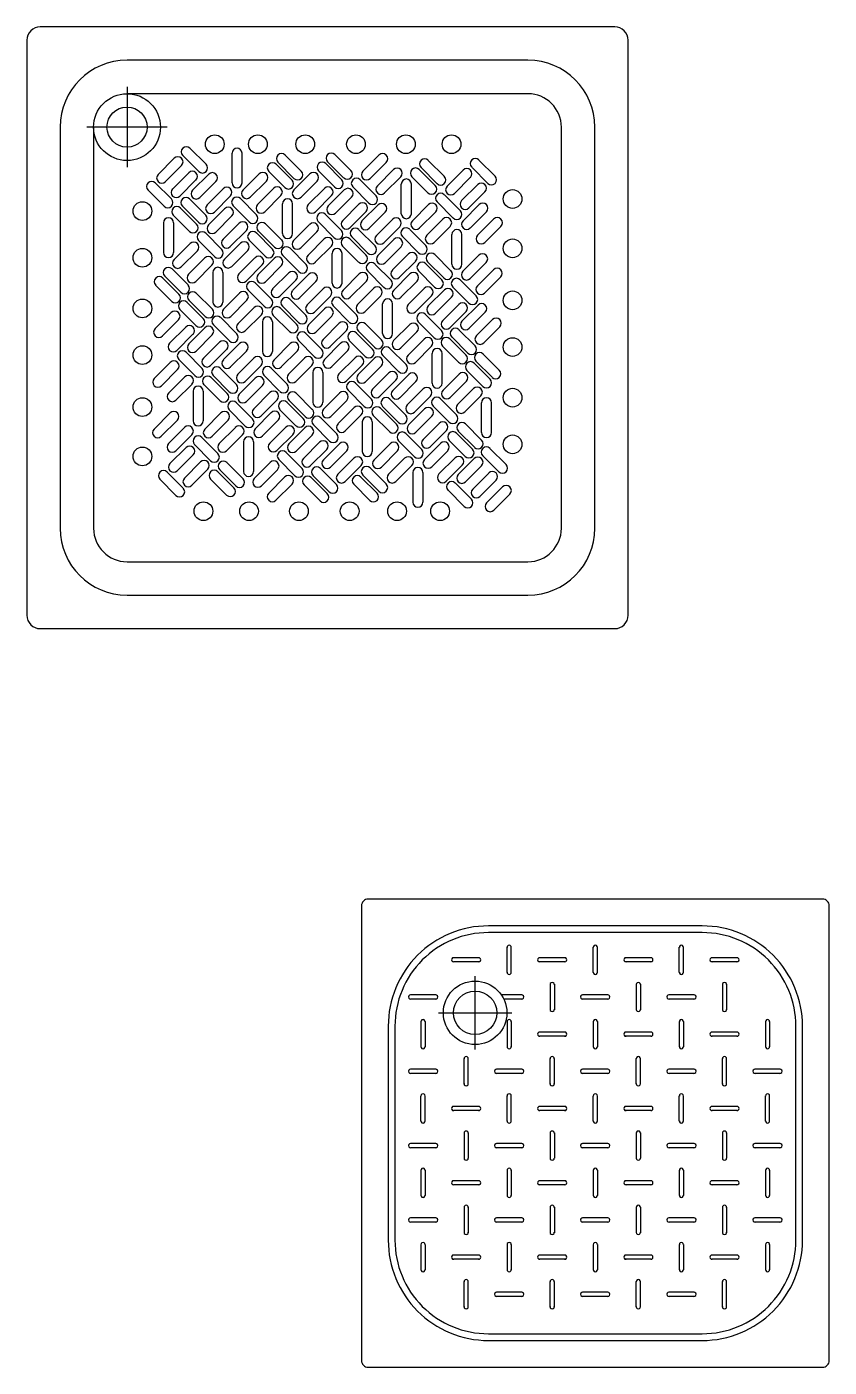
# Model space of a CAD drawing. Header units: millimetres. Extents: x 4.57 to 13.56, y 2.92 to 9.59.
# Drawn here: x 10.432 to 11.633, y 2.923 to 4.928 of the extents above; entities that cross this region are included whole.
import ezdxf

# ---------------------------------------------------------------- set-up
doc = ezdxf.new("R2010")
doc.units = ezdxf.units.MM
doc.linetypes.add('DASHDOT', pattern=[25.4, 12.7, -6.35, 0, -6.35])

msp = doc.modelspace()

# ---------------------------------------------------------------- linework, layer by layer
at = {"color": 18, "true_color": 0x000000}
for p, q in [((11.1819, 4.8777), (10.5819, 4.8777)), ((10.5819, 4.8377), (10.5819, 4.7177)), ((11.1819, 4.8277), (10.5819, 4.8277)), ((10.4819, 4.7777), (10.4819, 4.1777)), ((10.6419, 4.7777), (10.5219, 4.7777)), ((10.5319, 4.7777), (10.5319, 4.1777)), ((11.2319, 4.1777), (11.2319, 4.7777)), ((11.2819, 4.1777), (11.2819, 4.7777)), ((10.6525, 4.7311), (10.6285, 4.707)), ((10.6653, 4.7353), (10.6893, 4.7113)), ((10.7001, 4.7221), (10.6761, 4.7462)), ((10.739, 4.6942), (10.739, 4.7386)), ((10.754, 4.6942), (10.754, 4.7386)), ((10.8186, 4.7359), (10.8426, 4.7119)), ((10.8929, 4.7367), (10.917, 4.7127)), ((10.9349, 4.7117), (10.9589, 4.7358)), ((10.6634, 4.7202), (10.6393, 4.6962)), ((10.8181, 4.6873), (10.794, 4.7114)), ((10.8049, 4.7222), (10.8289, 4.6982)), ((10.8317, 4.701), (10.8077, 4.7251)), ((10.8925, 4.6882), (10.8684, 4.7122)), ((10.9033, 4.699), (10.8793, 4.7231)), ((10.8793, 4.7231), (10.9033, 4.699)), ((10.9061, 4.7019), (10.8821, 4.7259)), ((10.9457, 4.7009), (10.9698, 4.7249)), ((10.9566, 4.6901), (10.9806, 4.7141)), ((11.0431, 4.6903), (11.019, 4.7143)), ((11.0219, 4.7172), (11.0459, 4.6931)), ((11.0568, 4.704), (11.0327, 4.728)), ((11.061, 4.6894), (11.085, 4.7134)), ((11.1218, 4.6936), (11.0983, 4.7172)), ((11.1086, 4.7285), (11.1327, 4.7044)), ((10.6242, 4.6943), (10.6483, 4.6703)), ((10.6742, 4.7094), (10.6502, 4.6854)), ((10.6851, 4.6986), (10.661, 4.6745)), ((10.7042, 4.7073), (10.6801, 4.6832)), ((10.715, 4.6964), (10.691, 4.6724)), ((10.7555, 4.6837), (10.7796, 4.7078)), ((10.7664, 4.6729), (10.7904, 4.6969)), ((10.8314, 4.6837), (10.8555, 4.7077)), ((10.8423, 4.6729), (10.8663, 4.6969)), ((10.9307, 4.699), (10.9547, 4.675)), ((10.9674, 4.6792), (10.9915, 4.7033)), ((10.9924, 4.6482), (10.9924, 4.6926)), ((11.0074, 4.6482), (11.0074, 4.6926)), ((11.0082, 4.7035), (11.0322, 4.6795)), ((11.0718, 4.6785), (11.0959, 4.7026)), ((11.0827, 4.6677), (11.1067, 4.6917)), ((10.6374, 4.6594), (10.6134, 4.6835)), ((10.7258, 4.6856), (10.7018, 4.6615)), ((10.7367, 4.6747), (10.7126, 4.6507)), ((10.7756, 4.6467), (10.7515, 4.6707)), ((10.7772, 4.662), (10.8012, 4.6861)), ((10.7881, 4.6512), (10.8121, 4.6752)), ((10.8531, 4.662), (10.8772, 4.6861)), ((10.864, 4.6512), (10.888, 4.6752)), ((10.883, 4.6599), (10.9071, 4.6839)), ((10.8939, 4.6491), (10.9179, 4.6731)), ((10.9439, 4.6641), (10.9198, 4.6882)), ((11.0808, 4.6526), (11.0568, 4.6766)), ((11.0935, 4.6568), (11.1176, 4.6809)), ((10.662, 4.6566), (10.686, 4.6326)), ((10.6648, 4.6594), (10.6888, 4.6354)), ((10.6888, 4.6354), (10.6648, 4.6594)), ((10.6756, 4.6703), (10.6997, 4.6462)), ((10.728, 4.6557), (10.7039, 4.6316)), ((10.7407, 4.6599), (10.7647, 4.6359)), ((10.7407, 4.6599), (10.7642, 4.6363)), ((10.8147, 4.6185), (10.8147, 4.6629)), ((10.8297, 4.6185), (10.8297, 4.6629)), ((10.9047, 4.6382), (10.9288, 4.6623)), ((10.9156, 4.6274), (10.9396, 4.6514)), ((10.9575, 4.6613), (10.9335, 4.6373)), ((11.0089, 4.6377), (11.0329, 4.6618)), ((11.0197, 4.6269), (11.0438, 4.6509)), ((11.0459, 4.6658), (11.07, 4.6417)), ((11.0848, 4.6377), (11.1089, 4.6618)), ((11.0957, 4.6269), (11.1197, 4.6509)), ((10.6364, 4.6345), (10.6364, 4.5901)), ((10.6752, 4.6217), (10.6511, 4.6458)), ((10.6514, 4.6345), (10.6514, 4.5901)), ((10.7388, 4.6448), (10.7148, 4.6208)), ((10.7496, 4.634), (10.7256, 4.6099)), ((10.8133, 4.609), (10.7892, 4.633)), ((10.8312, 4.608), (10.8552, 4.6321)), ((10.868, 4.6363), (10.892, 4.6123)), ((10.9028, 4.6231), (10.8788, 4.6472)), ((10.9684, 4.6505), (10.9443, 4.6264)), ((10.9792, 4.6396), (10.9552, 4.6156)), ((11.0306, 4.6161), (11.0546, 4.6401)), ((11.1065, 4.6161), (11.1305, 4.6401)), ((10.6997, 4.6189), (10.7232, 4.5953)), ((10.6997, 4.6189), (10.7237, 4.5948)), ((10.7605, 4.6231), (10.7364, 4.5991)), ((10.7996, 4.5953), (10.7756, 4.6194)), ((10.7784, 4.6222), (10.8024, 4.5981)), ((10.842, 4.5972), (10.8661, 4.6212)), ((10.9394, 4.5866), (10.9153, 4.6106)), ((10.9182, 4.6135), (10.9422, 4.5894)), ((10.9531, 4.6003), (10.929, 4.6243)), ((10.9901, 4.6288), (10.966, 4.6047)), ((11.0181, 4.5899), (10.9941, 4.6139)), ((11.0049, 4.6248), (11.0289, 4.6007)), ((11.0414, 4.6052), (11.0655, 4.6293)), ((11.0681, 4.5726), (11.0681, 4.617)), ((11.0831, 4.5726), (11.0831, 4.617)), ((11.1173, 4.6052), (11.1414, 4.6293)), ((10.6763, 4.6036), (10.6523, 4.5795)), ((10.6872, 4.5927), (10.6631, 4.5687)), ((10.7129, 4.584), (10.6888, 4.608)), ((10.7277, 4.58), (10.7518, 4.604)), ((10.7386, 4.5692), (10.7626, 4.5932)), ((10.7647, 4.6085), (10.7888, 4.5845)), ((10.8498, 4.5724), (10.8258, 4.5965)), ((10.8529, 4.5864), (10.8769, 4.6104)), ((10.8637, 4.5755), (10.8878, 4.5996)), ((10.9045, 4.5998), (10.9285, 4.5757)), ((10.9573, 4.5856), (10.9813, 4.6097)), ((10.9681, 4.5748), (10.9922, 4.5988)), ((10.698, 4.5819), (10.674, 4.5578)), ((10.7089, 4.571), (10.6848, 4.547)), ((10.7494, 4.5583), (10.7734, 4.5823)), ((10.7602, 4.5475), (10.7843, 4.5715)), ((10.8022, 4.5814), (10.7782, 4.5574)), ((10.813, 4.5706), (10.789, 4.5465)), ((10.8149, 4.5856), (10.839, 4.5616)), ((10.8887, 4.5445), (10.8887, 4.5889)), ((10.9037, 4.5445), (10.9037, 4.5889)), ((10.9771, 4.5489), (10.9535, 4.5724)), ((10.979, 4.564), (11.003, 4.588)), ((10.9898, 4.5531), (11.0139, 4.5772)), ((11.0289, 4.5734), (11.053, 4.5494)), ((11.053, 4.5494), (11.0289, 4.5734)), ((11.0558, 4.5522), (11.0318, 4.5762)), ((11.0426, 4.5871), (11.0667, 4.563)), ((11.0846, 4.5621), (11.1086, 4.5861)), ((11.0954, 4.5512), (11.1195, 4.5753)), ((10.6596, 4.5279), (10.6356, 4.5519)), ((10.6384, 4.5548), (10.6624, 4.5307)), ((10.6733, 4.5416), (10.6492, 4.5656)), ((10.7104, 4.5605), (10.7104, 4.5161)), ((10.7254, 4.5605), (10.7254, 4.5161)), ((10.8239, 4.5597), (10.7998, 4.5357)), ((10.8538, 4.5576), (10.8298, 4.5336)), ((10.9052, 4.534), (10.9292, 4.5581)), ((10.9422, 4.5621), (10.9663, 4.538)), ((10.9811, 4.534), (11.0051, 4.5581)), ((11.0421, 4.5385), (11.0181, 4.5626)), ((11.1063, 4.5404), (11.1303, 4.5644)), ((11.1171, 4.5296), (11.1411, 4.5536)), ((10.6247, 4.5411), (10.6488, 4.517)), ((10.7871, 4.5098), (10.7631, 4.5338)), ((10.7739, 4.5446), (10.798, 4.5206)), ((10.8347, 4.5489), (10.8107, 4.5248)), ((10.8647, 4.5468), (10.8406, 4.5227)), ((10.8755, 4.5359), (10.8515, 4.5119)), ((10.916, 4.5232), (10.9401, 4.5472)), ((10.9269, 4.5124), (10.9509, 4.5364)), ((10.9919, 4.5232), (11.016, 4.5472)), ((11.0028, 4.5123), (11.0268, 4.5364)), ((11.0327, 4.5102), (11.0568, 4.5343)), ((11.0935, 4.5145), (11.0695, 4.5385)), ((11.0803, 4.5494), (11.1044, 4.5253)), ((10.6959, 4.4916), (10.6719, 4.5156)), ((10.6747, 4.5185), (10.6987, 4.4944)), ((10.7096, 4.5053), (10.6855, 4.5293)), ((10.7503, 4.5296), (10.7263, 4.5055)), ((10.7612, 4.5187), (10.7371, 4.4947)), ((10.8253, 4.5206), (10.8493, 4.4966)), ((10.8863, 4.5251), (10.8623, 4.501)), ((10.9252, 4.497), (10.9012, 4.5211)), ((10.9377, 4.5015), (10.9618, 4.5256)), ((10.9644, 4.4689), (10.9644, 4.5133)), ((10.9794, 4.4689), (10.9794, 4.5133)), ((11.0136, 4.5015), (11.0377, 4.5255)), ((11.0436, 4.4994), (11.0676, 4.5234)), ((11.0544, 4.4885), (11.0784, 4.5126)), ((11.1072, 4.5116), (11.0832, 4.4876)), ((10.624, 4.4763), (10.6481, 4.5003)), ((10.661, 4.5048), (10.6851, 4.4808)), ((10.7461, 4.4687), (10.7221, 4.4928)), ((10.772, 4.5079), (10.748, 4.4838)), ((10.7829, 4.497), (10.7588, 4.473)), ((10.8248, 4.472), (10.8008, 4.4961)), ((10.8116, 4.5069), (10.8357, 4.4829)), ((10.8385, 4.4857), (10.8145, 4.5098)), ((10.8145, 4.5098), (10.8385, 4.4857)), ((10.8776, 4.506), (10.8536, 4.4819)), ((10.8885, 4.4951), (10.8644, 4.4711)), ((10.8904, 4.5102), (10.9139, 4.4867)), ((11.0525, 4.4735), (11.0285, 4.4975)), ((11.0652, 4.4777), (11.0893, 4.5017)), ((11.118, 4.5008), (11.094, 4.4768)), ((10.6349, 4.4654), (10.6589, 4.4895)), ((10.6457, 4.4546), (10.6697, 4.4786)), ((10.6985, 4.4777), (10.6745, 4.4537)), ((10.7112, 4.4819), (10.7353, 4.4579)), ((10.7844, 4.4865), (10.7844, 4.4421)), ((10.7994, 4.4865), (10.7994, 4.4421)), ((10.8993, 4.4843), (10.8753, 4.4603)), ((10.9102, 4.4735), (10.8861, 4.4494)), ((10.9281, 4.4725), (10.9521, 4.4485)), ((10.963, 4.4593), (10.9389, 4.4834)), ((10.9809, 4.4584), (11.0049, 4.4824)), ((10.9917, 4.4475), (11.0157, 4.4716)), ((11.0176, 4.4867), (11.0417, 4.4626)), ((11.1027, 4.4506), (11.0787, 4.4746)), ((11.1289, 4.49), (11.1048, 4.4659)), ((11.1397, 4.4791), (11.1157, 4.4551)), ((10.6565, 4.4438), (10.6806, 4.4678)), ((10.7093, 4.4669), (10.6853, 4.4428)), ((10.7202, 4.456), (10.6961, 4.432)), ((10.7501, 4.4539), (10.7261, 4.4299)), ((10.826, 4.4539), (10.802, 4.4298)), ((10.8625, 4.4343), (10.8385, 4.4584)), ((10.8493, 4.4692), (10.8734, 4.4452)), ((10.8774, 4.4303), (10.9014, 4.4544)), ((10.9144, 4.4588), (10.9384, 4.4348)), ((10.9493, 4.4456), (10.9252, 4.4697)), ((11.0025, 4.4367), (11.0266, 4.4607)), ((11.0891, 4.4369), (11.065, 4.461)), ((11.0678, 4.4638), (11.0919, 4.4397)), ((10.6702, 4.4409), (10.6943, 4.4169)), ((10.731, 4.4452), (10.707, 4.4211)), ((10.761, 4.443), (10.7369, 4.419)), ((10.7718, 4.4322), (10.7478, 4.4082)), ((10.8369, 4.443), (10.8128, 4.419)), ((10.8477, 4.4322), (10.8237, 4.4082)), ((10.8882, 4.4195), (10.9123, 4.4435)), ((10.8991, 4.4086), (10.9231, 4.4327)), ((10.9519, 4.4317), (10.9278, 4.4077)), ((10.9646, 4.436), (10.9886, 4.4119)), ((10.9995, 4.4228), (10.9754, 4.4468)), ((11.0134, 4.4258), (11.0374, 4.4499)), ((11.0384, 4.3949), (11.0384, 4.4393)), ((11.0534, 4.3949), (11.0534, 4.4393)), ((11.0542, 4.4501), (11.0782, 4.4261)), ((11.139, 4.4143), (11.115, 4.4383)), ((10.6466, 4.4258), (10.6226, 4.4018)), ((10.6575, 4.415), (10.6334, 4.391)), ((10.6834, 4.406), (10.6594, 4.4301)), ((10.7216, 4.4169), (10.7456, 4.3928)), ((10.7826, 4.4214), (10.7586, 4.3973)), ((10.8215, 4.3933), (10.7975, 4.4174)), ((10.8585, 4.4214), (10.8345, 4.3973)), ((10.86, 4.4109), (10.86, 4.3665)), ((10.875, 4.4109), (10.875, 4.3665)), ((10.9099, 4.3978), (10.934, 4.4218)), ((10.9627, 4.4209), (10.9387, 4.3969)), ((11.0905, 4.4138), (11.1145, 4.3898)), ((11.1253, 4.4006), (11.1013, 4.4247)), ((11.1041, 4.4275), (11.1282, 4.4035)), ((10.6683, 4.4042), (10.6443, 4.3801)), ((10.6792, 4.3933), (10.6551, 4.3693)), ((10.7211, 4.3683), (10.6971, 4.3924)), ((10.7079, 4.4032), (10.732, 4.3792)), ((10.7348, 4.382), (10.7108, 4.406)), ((10.7108, 4.406), (10.7348, 4.382)), ((10.7739, 4.4023), (10.7499, 4.3782)), ((10.7848, 4.3914), (10.7607, 4.3674)), ((10.7866, 4.4065), (10.8102, 4.383)), ((10.9236, 4.395), (10.9476, 4.3709)), ((10.9736, 4.4101), (10.9495, 4.386)), ((10.9844, 4.3992), (10.9604, 4.3752)), ((11.0035, 4.4079), (10.9795, 4.3839)), ((11.0143, 4.3971), (10.9903, 4.373)), ((11.0549, 4.3844), (11.0789, 4.4084)), ((11.0657, 4.3735), (11.0897, 4.3976)), ((10.6807, 4.3828), (10.6807, 4.3384)), ((10.6957, 4.3828), (10.6957, 4.3384)), ((10.7956, 4.3806), (10.7716, 4.3565)), ((10.8592, 4.3556), (10.8352, 4.3796)), ((10.9, 4.3799), (10.876, 4.3558)), ((10.9368, 4.3601), (10.9127, 4.3841)), ((10.975, 4.3709), (10.999, 4.3469)), ((11.0252, 4.3862), (11.0011, 4.3622)), ((11.036, 4.3754), (11.012, 4.3514)), ((11.0749, 4.3474), (11.0509, 4.3714)), ((11.0765, 4.3627), (11.1006, 4.3867)), ((11.0874, 4.3518), (11.1114, 4.3759)), ((10.6464, 4.3502), (10.6224, 4.3261)), ((10.7223, 4.3502), (10.6983, 4.3261)), ((10.7588, 4.3306), (10.7348, 4.3547)), ((10.7456, 4.3655), (10.7697, 4.3415)), ((10.7737, 4.3266), (10.7977, 4.3507)), ((10.8064, 4.3697), (10.7824, 4.3457)), ((10.8107, 4.3551), (10.8347, 4.3311)), ((10.8456, 4.3419), (10.8215, 4.366)), ((10.8244, 4.3688), (10.8484, 4.3448)), ((10.9109, 4.369), (10.8868, 4.345)), ((10.9217, 4.3582), (10.8977, 4.3342)), ((10.9613, 4.3573), (10.9853, 4.3332)), ((10.9641, 4.3601), (10.9882, 4.336)), ((10.9882, 4.336), (10.9641, 4.3601)), ((11.0273, 4.3563), (11.0033, 4.3323)), ((11.04, 4.3606), (11.0641, 4.3365)), ((11.1124, 4.3209), (11.1124, 4.3653)), ((11.1274, 4.3209), (11.1274, 4.3653)), ((10.6572, 4.3393), (10.6332, 4.3153)), ((10.7332, 4.3393), (10.7091, 4.3153)), ((10.7845, 4.3158), (10.8086, 4.3398)), ((10.8609, 4.3323), (10.8849, 4.3082)), ((10.8958, 4.3191), (10.8717, 4.3431)), ((10.9325, 4.3474), (10.9085, 4.3233)), ((10.934, 4.3369), (10.934, 4.2925)), ((10.949, 4.3369), (10.949, 4.2925)), ((10.9745, 4.3224), (10.9505, 4.3464)), ((11.0381, 4.3455), (11.0141, 4.3214)), ((11.049, 4.3346), (11.0249, 4.3106)), ((11.1126, 4.3096), (11.0886, 4.3337)), ((10.6681, 4.3285), (10.644, 4.3045)), ((10.6789, 4.3177), (10.6549, 4.2936)), ((10.7178, 4.2896), (10.6938, 4.3136)), ((10.744, 4.3285), (10.72, 4.3044)), ((10.7548, 4.3176), (10.7308, 4.2936)), ((10.7954, 4.3049), (10.8194, 4.329)), ((10.8062, 4.2941), (10.8303, 4.3181)), ((10.8482, 4.328), (10.8241, 4.304)), ((10.859, 4.3172), (10.835, 4.2931)), ((10.999, 4.3195), (11.0231, 4.2955)), ((11.0598, 4.3238), (11.0358, 4.2997)), ((11.099, 4.296), (11.0749, 4.32)), ((11.0777, 4.3228), (11.1018, 4.2988)), ((10.6702, 4.2986), (10.6462, 4.2745)), ((10.6829, 4.3028), (10.707, 4.2788)), ((10.7563, 4.3071), (10.7563, 4.2628)), ((10.7713, 4.3071), (10.7713, 4.2628)), ((10.8199, 4.2913), (10.8439, 4.2672)), ((10.8698, 4.3063), (10.8458, 4.2823)), ((10.8807, 4.2955), (10.8566, 4.2715)), ((10.8998, 4.3042), (10.8757, 4.2802)), ((10.9106, 4.2934), (10.8866, 4.2693)), ((10.9757, 4.3042), (10.9516, 4.2802)), ((10.9865, 4.2934), (10.9625, 4.2693)), ((11.0122, 4.2847), (10.9882, 4.3087)), ((11.0271, 4.2807), (11.0511, 4.3047)), ((11.0379, 4.2698), (11.0619, 4.2938)), ((11.0641, 4.3092), (11.0881, 4.2851)), ((11.1492, 4.2731), (11.1251, 4.2971)), ((10.6811, 4.2877), (10.657, 4.2637)), ((10.6919, 4.2769), (10.6679, 4.2528)), ((10.7555, 4.2519), (10.7315, 4.2759)), ((10.7963, 4.2762), (10.7723, 4.2521)), ((10.8331, 4.2564), (10.809, 4.2804)), ((10.9215, 4.2825), (10.8974, 4.2585)), ((10.9323, 4.2717), (10.9083, 4.2477)), ((10.9974, 4.2825), (10.9733, 4.2585)), ((11.0082, 4.2717), (10.9842, 4.2476)), ((11.0487, 4.259), (11.0728, 4.283)), ((11.0596, 4.2481), (11.0836, 4.2722)), ((11.1015, 4.2821), (11.0775, 4.258)), ((11.1124, 4.2712), (11.0883, 4.2472)), ((11.1143, 4.2863), (11.1383, 4.2623)), ((10.6551, 4.2269), (10.6311, 4.251)), ((10.6419, 4.2618), (10.6655, 4.2382)), ((10.7027, 4.266), (10.6787, 4.242)), ((10.707, 4.2514), (10.731, 4.2274)), ((10.7419, 4.2382), (10.7178, 4.2623)), ((10.7206, 4.2651), (10.7447, 4.2411)), ((10.8072, 4.2653), (10.7831, 4.2413)), ((10.818, 4.2545), (10.794, 4.2304)), ((10.8576, 4.2535), (10.8816, 4.2295)), ((10.8604, 4.2564), (10.8845, 4.2323)), ((10.8845, 4.2323), (10.8604, 4.2564)), ((10.8713, 4.2672), (10.8953, 4.2432)), ((10.932, 4.2544), (10.956, 4.2303)), ((10.9589, 4.2332), (10.9348, 4.2572)), ((10.9457, 4.2681), (10.9697, 4.244)), ((11.0097, 4.2612), (11.0097, 4.2168)), ((11.0247, 4.2612), (11.0247, 4.2168)), ((11.1232, 4.2604), (11.0992, 4.2363)), ((10.8288, 4.2436), (10.8048, 4.2196)), ((10.8708, 4.2187), (10.8468, 4.2427)), ((10.9452, 4.2195), (10.9211, 4.2435)), ((11.0865, 4.2104), (11.0624, 4.2345)), ((11.0733, 4.2453), (11.0973, 4.2213)), ((11.1341, 4.2495), (11.11, 4.2255)), ((11.144, 4.2396), (11.1199, 4.2156)), ((11.1548, 4.2288), (11.1308, 4.2048)), ((10.5819, 4.1277), (11.1819, 4.1277)), ((10.5819, 4.0777), (11.1819, 4.0777)), ((11.1507, 3.5134), (11.1507, 3.5514)), ((11.1569, 3.5134), (11.1569, 3.5514)), ((11.2796, 3.5134), (11.2796, 3.5514)), ((11.2858, 3.5134), (11.2858, 3.5514)), ((11.4084, 3.5134), (11.4084, 3.5514)), ((11.4147, 3.5134), (11.4147, 3.5514)), ((11.1084, 3.5355), (11.0704, 3.5355)), ((11.1084, 3.5292), (11.0704, 3.5292)), ((11.2373, 3.5355), (11.1992, 3.5355)), ((11.2373, 3.5292), (11.1992, 3.5292)), ((11.3661, 3.5355), (11.3281, 3.5355)), ((11.3661, 3.5292), (11.3281, 3.5292)), ((11.495, 3.5355), (11.457, 3.5355)), ((11.495, 3.5292), (11.457, 3.5292)), ((11.2151, 3.4958), (11.2151, 3.4578)), ((11.2214, 3.4958), (11.2214, 3.4578)), ((11.344, 3.4958), (11.344, 3.4578)), ((11.3503, 3.4958), (11.3503, 3.4578)), ((11.4729, 3.4958), (11.4729, 3.4578)), ((11.4791, 3.4958), (11.4791, 3.4578)), ((11.0439, 3.4799), (11.0059, 3.4799)), ((11.0439, 3.4737), (11.0059, 3.4737)), ((11.1728, 3.4799), (11.142, 3.4799)), ((11.1728, 3.4737), (11.1456, 3.4737)), ((11.3017, 3.4799), (11.2637, 3.4799)), ((11.3017, 3.4737), (11.2637, 3.4737)), ((11.4306, 3.4799), (11.3926, 3.4799)), ((11.4306, 3.4737), (11.3926, 3.4737)), ((11.0218, 3.4402), (11.0218, 3.4022)), ((11.028, 3.4402), (11.028, 3.4022)), ((11.1507, 3.4402), (11.1507, 3.4022)), ((11.1569, 3.4402), (11.1569, 3.4022)), ((11.2796, 3.4402), (11.2796, 3.4022)), ((11.2858, 3.4402), (11.2858, 3.4022)), ((11.4084, 3.4402), (11.4084, 3.4022)), ((11.4147, 3.4402), (11.4147, 3.4022)), ((11.5373, 3.4402), (11.5373, 3.4022)), ((11.5436, 3.4402), (11.5436, 3.4022)), ((11.2373, 3.4243), (11.1992, 3.4243)), ((11.2373, 3.4181), (11.1992, 3.4181)), ((11.3661, 3.4243), (11.3281, 3.4243)), ((11.3661, 3.4181), (11.3281, 3.4181)), ((11.495, 3.4243), (11.457, 3.4243)), ((11.495, 3.4181), (11.457, 3.4181)), ((11.0439, 3.3688), (11.0059, 3.3688)), ((11.0862, 3.3466), (11.0862, 3.3846)), ((11.0925, 3.3466), (11.0925, 3.3846)), ((11.1728, 3.3688), (11.1348, 3.3688)), ((11.2151, 3.3466), (11.2151, 3.3846)), ((11.2214, 3.3466), (11.2214, 3.3846)), ((11.3017, 3.3688), (11.2637, 3.3688)), ((11.344, 3.3466), (11.344, 3.3846)), ((11.3503, 3.3466), (11.3503, 3.3846)), ((11.4306, 3.3688), (11.3926, 3.3688)), ((11.4729, 3.3466), (11.4729, 3.3846)), ((11.4791, 3.3466), (11.4791, 3.3846)), ((11.5595, 3.3688), (11.5214, 3.3688)), ((11.0439, 3.3625), (11.0059, 3.3625)), ((11.1728, 3.3625), (11.1348, 3.3625)), ((11.3017, 3.3625), (11.2637, 3.3625)), ((11.4306, 3.3625), (11.3926, 3.3625)), ((11.5595, 3.3625), (11.5214, 3.3625)), ((11.0218, 3.291), (11.0218, 3.3291)), ((11.028, 3.291), (11.028, 3.3291)), ((11.1507, 3.291), (11.1507, 3.3291)), ((11.1569, 3.291), (11.1569, 3.3291)), ((11.2796, 3.291), (11.2796, 3.3291)), ((11.2858, 3.291), (11.2858, 3.3291)), ((11.4084, 3.291), (11.4084, 3.3291)), ((11.4147, 3.291), (11.4147, 3.3291)), ((11.5373, 3.291), (11.5373, 3.3291)), ((11.5436, 3.291), (11.5436, 3.3291)), ((11.1084, 3.3132), (11.0704, 3.3132)), ((11.2373, 3.3132), (11.1992, 3.3132)), ((11.3661, 3.3132), (11.3281, 3.3132)), ((11.495, 3.3132), (11.457, 3.3132)), ((11.1084, 3.3069), (11.0704, 3.3069)), ((11.2373, 3.3069), (11.1992, 3.3069)), ((11.3661, 3.3069), (11.3281, 3.3069)), ((11.495, 3.3069), (11.457, 3.3069)), ((11.0862, 3.2735), (11.0862, 3.2355)), ((11.0925, 3.2735), (11.0925, 3.2355)), ((11.2151, 3.2735), (11.2151, 3.2355)), ((11.2214, 3.2735), (11.2214, 3.2355)), ((11.344, 3.2735), (11.344, 3.2355)), ((11.3503, 3.2735), (11.3503, 3.2355)), ((11.4729, 3.2735), (11.4729, 3.2355)), ((11.4791, 3.2735), (11.4791, 3.2355)), ((11.0439, 3.2576), (11.0059, 3.2576)), ((11.0439, 3.2513), (11.0059, 3.2513)), ((11.1728, 3.2576), (11.1348, 3.2576)), ((11.1728, 3.2513), (11.1348, 3.2513)), ((11.3017, 3.2576), (11.2637, 3.2576)), ((11.3017, 3.2513), (11.2637, 3.2513)), ((11.4306, 3.2576), (11.3926, 3.2576)), ((11.4306, 3.2513), (11.3926, 3.2513)), ((11.5595, 3.2576), (11.5214, 3.2576)), ((11.5595, 3.2513), (11.5214, 3.2513)), ((11.0218, 3.2179), (11.0218, 3.1799)), ((11.028, 3.2179), (11.028, 3.1799)), ((11.1507, 3.2179), (11.1507, 3.1799)), ((11.1569, 3.2179), (11.1569, 3.1799)), ((11.2796, 3.2179), (11.2796, 3.1799)), ((11.2858, 3.2179), (11.2858, 3.1799)), ((11.4084, 3.2179), (11.4084, 3.1799)), ((11.4147, 3.2179), (11.4147, 3.1799)), ((11.5373, 3.2179), (11.5373, 3.1799)), ((11.5436, 3.2179), (11.5436, 3.1799)), ((11.1084, 3.202), (11.0704, 3.202)), ((11.1084, 3.1958), (11.0704, 3.1958)), ((11.2373, 3.202), (11.1992, 3.202)), ((11.2373, 3.1958), (11.1992, 3.1958)), ((11.3661, 3.202), (11.3281, 3.202)), ((11.3661, 3.1958), (11.3281, 3.1958)), ((11.495, 3.202), (11.457, 3.202)), ((11.495, 3.1958), (11.457, 3.1958)), ((11.0862, 3.1623), (11.0862, 3.1243)), ((11.0925, 3.1623), (11.0925, 3.1243)), ((11.2151, 3.1623), (11.2151, 3.1243)), ((11.2214, 3.1623), (11.2214, 3.1243)), ((11.344, 3.1623), (11.344, 3.1243)), ((11.3503, 3.1623), (11.3503, 3.1243)), ((11.4729, 3.1623), (11.4729, 3.1243)), ((11.4791, 3.1623), (11.4791, 3.1243)), ((11.0439, 3.1464), (11.0059, 3.1464)), ((11.0439, 3.1402), (11.0059, 3.1402)), ((11.1728, 3.1464), (11.1348, 3.1464)), ((11.1728, 3.1402), (11.1348, 3.1402)), ((11.3017, 3.1464), (11.2637, 3.1464)), ((11.3017, 3.1402), (11.2637, 3.1402)), ((11.4306, 3.1464), (11.3926, 3.1464)), ((11.4306, 3.1402), (11.3926, 3.1402)), ((11.5595, 3.1464), (11.5214, 3.1464)), ((11.5595, 3.1402), (11.5214, 3.1402)), ((11.0218, 3.1067), (11.0218, 3.0687)), ((11.028, 3.1067), (11.028, 3.0687)), ((11.1084, 3.0909), (11.0704, 3.0909)), ((11.1507, 3.1067), (11.1507, 3.0687)), ((11.1569, 3.1067), (11.1569, 3.0687)), ((11.2373, 3.0909), (11.1992, 3.0909)), ((11.2796, 3.1067), (11.2796, 3.0687)), ((11.2858, 3.1067), (11.2858, 3.0687)), ((11.3661, 3.0909), (11.3281, 3.0909)), ((11.4084, 3.1067), (11.4084, 3.0687)), ((11.4147, 3.1067), (11.4147, 3.0687)), ((11.495, 3.0909), (11.457, 3.0909)), ((11.5373, 3.1067), (11.5373, 3.0687)), ((11.5436, 3.1067), (11.5436, 3.0687)), ((11.1084, 3.0846), (11.0704, 3.0846)), ((11.2373, 3.0846), (11.1992, 3.0846)), ((11.3661, 3.0846), (11.3281, 3.0846)), ((11.495, 3.0846), (11.457, 3.0846)), ((11.0862, 3.0131), (11.0862, 3.0512)), ((11.0925, 3.0131), (11.0925, 3.0512)), ((11.2151, 3.0131), (11.2151, 3.0512)), ((11.2214, 3.0131), (11.2214, 3.0512)), ((11.344, 3.0131), (11.344, 3.0512)), ((11.3503, 3.0131), (11.3503, 3.0512)), ((11.4729, 3.0131), (11.4729, 3.0512)), ((11.4791, 3.0131), (11.4791, 3.0512)), ((11.1728, 3.0353), (11.1348, 3.0353)), ((11.1728, 3.029), (11.1348, 3.029)), ((11.3017, 3.0353), (11.2637, 3.0353)), ((11.3017, 3.029), (11.2637, 3.029)), ((11.4306, 3.0353), (11.3926, 3.0353)), ((11.4306, 3.029), (11.3926, 3.029))]:
    msp.add_line(p, q, dxfattribs=at)
at = {"color": 18, "linetype": 'DASHDOT', "true_color": 0x000000}
for p, q in [((11.1028, 3.3981), (11.1028, 3.5081)), ((11.0478, 3.4531), (11.1578, 3.4531))]:
    msp.add_line(p, q, dxfattribs=at)
at = {"color": 18, "true_color": 0x000000}
for points in [[(10.4519, 4.9277, 0.414214), (10.4319, 4.9077), (10.4319, 4.0477, 0.414214), (10.4519, 4.0277), (11.3119, 4.0277, 0.414214), (11.3319, 4.0477), (11.3319, 4.9077, 0.414214), (11.3119, 4.9277)], [(10.9428, 2.9231), (11.6228, 2.9231, 0.414214), (11.6328, 2.9331), (11.6328, 3.6131, 0.414214), (11.6228, 3.6231), (10.9428, 3.6231, 0.414214), (10.9328, 3.6131), (10.9328, 2.9331, 0.414214)], [(11.1228, 2.9631), (11.4428, 2.9631, 0.414214), (11.5928, 3.1131), (11.5928, 3.4331, 0.414214), (11.4428, 3.5831), (11.1228, 3.5831, 0.414214), (10.9728, 3.4331), (10.9728, 3.1131, 0.414214)], [(11.1228, 2.9731), (11.4428, 2.9731, 0.414214), (11.5828, 3.1131), (11.5828, 3.4331, 0.414214), (11.4428, 3.5731), (11.1228, 3.5731, 0.414214), (10.9828, 3.4331), (10.9828, 3.1131, 0.414214)]]:
    msp.add_lwpolyline(points, format="xyb", close=True, dxfattribs=at)
for centre, radius in [((10.5819, 4.7777), 0.05), ((10.5819, 4.7777), 0.03), ((10.7132, 4.7521), 0.014), ((10.7777, 4.7521), 0.014), ((10.8486, 4.7521), 0.014), ((10.9245, 4.7521), 0.014), ((10.9992, 4.7521), 0.014), ((11.0675, 4.7521), 0.014), ((11.1589, 4.6702), 0.014), ((10.6049, 4.6521), 0.014), ((10.6049, 4.5823), 0.014), ((11.1589, 4.5964), 0.014), ((11.1589, 4.5186), 0.014), ((10.6049, 4.5066), 0.014), ((10.6049, 4.4368), 0.014), ((11.1589, 4.4488), 0.014), ((10.6049, 4.359), 0.014), ((11.1589, 4.3731), 0.014), ((11.1589, 4.3033), 0.014), ((10.6049, 4.2852), 0.014), ((10.6962, 4.2033), 0.014), ((10.7645, 4.2033), 0.014), ((10.8392, 4.2033), 0.014), ((10.9151, 4.2033), 0.014), ((10.986, 4.2033), 0.014), ((11.0505, 4.2033), 0.014), ((11.1028, 3.4531), 0.0475), ((11.1028, 3.4531), 0.0325)]:
    msp.add_circle(centre, radius, dxfattribs=at)
for centre, radius, start, end in [((10.5819, 4.7777), 0.1, 90, 180), ((11.1819, 4.7777), 0.1, 0, 90), ((11.1819, 4.7777), 0.05, 0, 90), ((10.658, 4.7257), 0.00767, 315, 135), ((10.6707, 4.7407), 0.00767, 45, 225), ((10.7465, 4.7386), 0.0075, 0, 180), ((10.8131, 4.7305), 0.00767, 45, 225), ((10.8875, 4.7313), 0.00767, 45, 225), ((10.9644, 4.7304), 0.00767, 315, 135), ((10.6796, 4.704), 0.00767, 315, 135), ((10.6947, 4.7167), 0.00767, 225, 45), ((10.7995, 4.7168), 0.00767, 45, 225), ((10.8372, 4.7064), 0.00767, 225, 45), ((10.8739, 4.7176), 0.00767, 45, 225), ((10.9116, 4.7073), 0.00767, 225, 45), ((10.9403, 4.7063), 0.00767, 135, 315), ((10.9861, 4.7087), 0.00767, 315, 135), ((11.0136, 4.7089), 0.00767, 45, 225), ((11.0273, 4.7226), 0.00767, 45, 225), ((11.0905, 4.708), 0.00767, 315, 135), ((11.1032, 4.7231), 0.00767, 45, 225), ((10.6188, 4.6889), 0.00767, 45, 225), ((10.6339, 4.7016), 0.00767, 135, 315), ((10.7096, 4.7019), 0.00767, 315, 135), ((10.7465, 4.6942), 0.0075, 180, 0), ((10.785, 4.7023), 0.00767, 315, 135), ((10.8235, 4.6928), 0.00767, 225, 45), ((10.8609, 4.7023), 0.00767, 315, 135), ((10.8979, 4.6936), 0.00767, 225, 45), ((10.9252, 4.6936), 0.00767, 45, 225), ((10.9999, 4.6926), 0.0075, 0, 180), ((11.0513, 4.6986), 0.00767, 225, 45), ((11.1122, 4.6863), 0.00767, 315, 135), ((11.1272, 4.699), 0.00767, 225, 45), ((10.6556, 4.6799), 0.00767, 135, 315), ((10.6702, 4.6648), 0.00767, 45, 225), ((10.6855, 4.6778), 0.00767, 135, 315), ((10.7313, 4.6802), 0.00767, 315, 135), ((10.7461, 4.6653), 0.00767, 45, 225), ((10.7609, 4.6783), 0.00767, 135, 315), ((10.8067, 4.6806), 0.00767, 315, 135), ((10.8369, 4.6783), 0.00767, 135, 315), ((10.8826, 4.6806), 0.00767, 315, 135), ((10.9125, 4.6785), 0.00767, 315, 135), ((10.9493, 4.6696), 0.00767, 225, 45), ((10.962, 4.6846), 0.00767, 135, 315), ((11.0377, 4.6849), 0.00767, 225, 45), ((11.0513, 4.6712), 0.00767, 45, 225), ((11.0664, 4.6839), 0.00767, 135, 315), ((10.6429, 4.6648), 0.00767, 225, 45), ((10.6565, 4.6512), 0.00767, 45, 225), ((10.7072, 4.6561), 0.00767, 135, 315), ((10.7334, 4.6502), 0.00767, 315, 135), ((10.7826, 4.6566), 0.00767, 135, 315), ((10.8222, 4.6629), 0.0075, 0, 180), ((10.8585, 4.6566), 0.00767, 135, 315), ((10.8885, 4.6545), 0.00767, 135, 315), ((10.9342, 4.6568), 0.00767, 315, 135), ((10.963, 4.6559), 0.00767, 315, 135), ((11.0384, 4.6564), 0.00767, 315, 135), ((11.0754, 4.6472), 0.00767, 225, 45), ((11.0881, 4.6623), 0.00767, 135, 315), ((11.1143, 4.6564), 0.00767, 315, 135), ((10.6439, 4.6345), 0.0075, 0, 180), ((10.6806, 4.6271), 0.00767, 225, 45), ((10.6943, 4.6408), 0.00767, 225, 45), ((10.7093, 4.6262), 0.00767, 135, 315), ((10.7551, 4.6285), 0.00767, 315, 135), ((10.7701, 4.6413), 0.00767, 225, 45), ((10.7838, 4.6276), 0.00767, 45, 225), ((10.8607, 4.6267), 0.00767, 315, 135), ((10.8734, 4.6417), 0.00767, 45, 225), ((10.9102, 4.6328), 0.00767, 135, 315), ((10.9389, 4.6318), 0.00767, 135, 315), ((10.9846, 4.6342), 0.00767, 315, 135), ((10.9999, 4.6482), 0.0075, 180, 0), ((11.0143, 4.6323), 0.00767, 135, 315), ((11.0601, 4.6347), 0.00767, 315, 135), ((11.0902, 4.6323), 0.00767, 135, 315), ((11.136, 4.6347), 0.00767, 315, 135), ((10.6943, 4.6135), 0.00767, 45, 225), ((10.7701, 4.6139), 0.00767, 45, 225), ((10.8222, 4.6185), 0.0075, 180, 0), ((10.8823, 4.605), 0.00767, 315, 135), ((10.8974, 4.6177), 0.00767, 225, 45), ((10.9099, 4.6052), 0.00767, 45, 225), ((10.9236, 4.6189), 0.00767, 45, 225), ((10.9606, 4.6102), 0.00767, 135, 315), ((10.9868, 4.6043), 0.00767, 315, 135), ((10.9995, 4.6194), 0.00767, 45, 225), ((11.036, 4.6106), 0.00767, 135, 315), ((11.0756, 4.617), 0.0075, 0, 180), ((11.1119, 4.6106), 0.00767, 135, 315), ((10.6818, 4.5981), 0.00767, 315, 135), ((10.7183, 4.5894), 0.00767, 225, 45), ((10.731, 4.6045), 0.00767, 135, 315), ((10.7572, 4.5986), 0.00767, 315, 135), ((10.7942, 4.5899), 0.00767, 225, 45), ((10.8079, 4.6036), 0.00767, 225, 45), ((10.8204, 4.5911), 0.00767, 45, 225), ((10.8366, 4.6026), 0.00767, 135, 315), ((10.8962, 4.5889), 0.0075, 0, 180), ((10.9476, 4.5948), 0.00767, 225, 45), ((11.0235, 4.5953), 0.00767, 225, 45), ((10.6439, 4.5901), 0.0075, 180, 0), ((10.6577, 4.5741), 0.00767, 135, 315), ((10.7035, 4.5764), 0.00767, 315, 135), ((10.7331, 4.5746), 0.00767, 135, 315), ((10.7789, 4.5769), 0.00767, 315, 135), ((10.8076, 4.576), 0.00767, 315, 135), ((10.8444, 4.567), 0.00767, 225, 45), ((10.8583, 4.5809), 0.00767, 135, 315), ((10.934, 4.5812), 0.00767, 225, 45), ((10.9476, 4.5675), 0.00767, 45, 225), ((10.9627, 4.5802), 0.00767, 135, 315), ((11.0084, 4.5826), 0.00767, 315, 135), ((11.0235, 4.568), 0.00767, 45, 225), ((11.0372, 4.5816), 0.00767, 45, 225), ((11.0756, 4.5726), 0.0075, 180, 0), ((11.114, 4.5807), 0.00767, 315, 135), ((10.6302, 4.5465), 0.00767, 45, 225), ((10.6438, 4.5602), 0.00767, 45, 225), ((10.6794, 4.5524), 0.00767, 135, 315), ((10.7179, 4.5605), 0.0075, 0, 180), ((10.7548, 4.5529), 0.00767, 135, 315), ((10.7836, 4.5519), 0.00767, 135, 315), ((10.8293, 4.5543), 0.00767, 315, 135), ((10.8592, 4.5522), 0.00767, 315, 135), ((10.9347, 4.5527), 0.00767, 315, 135), ((10.9844, 4.5585), 0.00767, 135, 315), ((11.0106, 4.5527), 0.00767, 315, 135), ((11.0612, 4.5576), 0.00767, 225, 45), ((11.0749, 4.5439), 0.00767, 45, 225), ((11.09, 4.5567), 0.00767, 135, 315), ((11.1357, 4.559), 0.00767, 315, 135), ((10.6679, 4.5361), 0.00767, 225, 45), ((10.6801, 4.5239), 0.00767, 45, 225), ((10.7558, 4.5241), 0.00767, 315, 135), ((10.7685, 4.5392), 0.00767, 45, 225), ((10.8053, 4.5303), 0.00767, 135, 315), ((10.8352, 4.5281), 0.00767, 135, 315), ((10.8809, 4.5305), 0.00767, 315, 135), ((10.8962, 4.5445), 0.0075, 180, 0), ((10.9106, 4.5286), 0.00767, 135, 315), ((10.9563, 4.531), 0.00767, 315, 135), ((10.9717, 4.5435), 0.00767, 225, 45), ((10.9865, 4.5286), 0.00767, 135, 315), ((11.0322, 4.531), 0.00767, 315, 135), ((11.0476, 4.5439), 0.00767, 225, 45), ((11.0622, 4.5288), 0.00767, 315, 135), ((11.1117, 4.535), 0.00767, 135, 315), ((10.6542, 4.5225), 0.00767, 225, 45), ((10.6664, 4.5102), 0.00767, 45, 225), ((10.7179, 4.5161), 0.0075, 180, 0), ((10.7925, 4.5152), 0.00767, 225, 45), ((10.8199, 4.5152), 0.00767, 45, 225), ((10.8569, 4.5065), 0.00767, 135, 315), ((10.8958, 4.5156), 0.00767, 45, 225), ((10.9323, 4.5069), 0.00767, 135, 315), ((10.9719, 4.5133), 0.0075, 0, 180), ((11.0082, 4.5069), 0.00767, 135, 315), ((11.0839, 4.5072), 0.00767, 315, 135), ((11.099, 4.5199), 0.00767, 225, 45), ((11.1126, 4.5062), 0.00767, 315, 135), ((10.6535, 4.4949), 0.00767, 315, 135), ((10.6905, 4.4862), 0.00767, 225, 45), ((10.7042, 4.4999), 0.00767, 225, 45), ((10.7166, 4.4874), 0.00767, 45, 225), ((10.7317, 4.5001), 0.00767, 135, 315), ((10.7775, 4.5024), 0.00767, 315, 135), ((10.7919, 4.4865), 0.0075, 0, 180), ((10.8062, 4.5015), 0.00767, 45, 225), ((10.8439, 4.4911), 0.00767, 225, 45), ((10.883, 4.5006), 0.00767, 315, 135), ((10.9198, 4.4916), 0.00767, 225, 45), ((11.0231, 4.4921), 0.00767, 45, 225), ((11.0381, 4.5048), 0.00767, 135, 315), ((11.1343, 4.4845), 0.00767, 315, 135), ((10.6294, 4.4709), 0.00767, 135, 315), ((10.6752, 4.4732), 0.00767, 315, 135), ((10.7039, 4.4723), 0.00767, 315, 135), ((10.7534, 4.4784), 0.00767, 135, 315), ((10.8303, 4.4775), 0.00767, 225, 45), ((10.8439, 4.4638), 0.00767, 45, 225), ((10.859, 4.4765), 0.00767, 135, 315), ((10.9047, 4.4789), 0.00767, 315, 135), ((10.9198, 4.4643), 0.00767, 45, 225), ((10.9335, 4.4779), 0.00767, 45, 225), ((11.0103, 4.477), 0.00767, 315, 135), ((11.0471, 4.468), 0.00767, 225, 45), ((11.0598, 4.4831), 0.00767, 135, 315), ((11.0733, 4.4692), 0.00767, 45, 225), ((11.0886, 4.4822), 0.00767, 135, 315), ((10.6511, 4.4492), 0.00767, 135, 315), ((10.6799, 4.4482), 0.00767, 135, 315), ((10.7256, 4.4506), 0.00767, 315, 135), ((10.7407, 4.4633), 0.00767, 225, 45), ((10.7555, 4.4485), 0.00767, 315, 135), ((10.8314, 4.4485), 0.00767, 315, 135), ((10.8807, 4.4548), 0.00767, 135, 315), ((10.9069, 4.4489), 0.00767, 315, 135), ((10.9575, 4.4539), 0.00767, 225, 45), ((10.9719, 4.4689), 0.0075, 180, 0), ((10.9863, 4.4529), 0.00767, 135, 315), ((11.032, 4.4553), 0.00767, 315, 135), ((11.0596, 4.4555), 0.00767, 45, 225), ((11.0973, 4.4452), 0.00767, 225, 45), ((11.1103, 4.4605), 0.00767, 135, 315), ((10.6648, 4.4355), 0.00767, 45, 225), ((10.7016, 4.4266), 0.00767, 135, 315), ((10.7772, 4.4268), 0.00767, 315, 135), ((10.7919, 4.4421), 0.0075, 180, 0), ((10.8531, 4.4268), 0.00767, 315, 135), ((10.868, 4.4397), 0.00767, 225, 45), ((10.8828, 4.4249), 0.00767, 135, 315), ((10.9285, 4.4273), 0.00767, 315, 135), ((10.9439, 4.4402), 0.00767, 225, 45), ((10.9573, 4.4263), 0.00767, 315, 135), ((10.97, 4.4414), 0.00767, 45, 225), ((11.008, 4.4313), 0.00767, 135, 315), ((11.0459, 4.4393), 0.0075, 0, 180), ((11.0836, 4.4315), 0.00767, 225, 45), ((11.1095, 4.4329), 0.00767, 45, 225), ((10.6521, 4.4204), 0.00767, 315, 135), ((10.6888, 4.4115), 0.00767, 225, 45), ((10.7162, 4.4115), 0.00767, 45, 225), ((10.7315, 4.4244), 0.00767, 135, 315), ((10.7921, 4.4119), 0.00767, 45, 225), ((10.8074, 4.4244), 0.00767, 135, 315), ((10.8675, 4.4109), 0.0075, 0, 180), ((10.979, 4.4046), 0.00767, 315, 135), ((10.9941, 4.4174), 0.00767, 225, 45), ((11.0089, 4.4025), 0.00767, 315, 135), ((11.0843, 4.403), 0.00767, 315, 135), ((11.0959, 4.4193), 0.00767, 45, 225), ((11.1336, 4.4089), 0.00767, 225, 45), ((10.628, 4.3964), 0.00767, 135, 315), ((10.6737, 4.3987), 0.00767, 315, 135), ((10.6882, 4.3828), 0.0075, 0, 180), ((10.7025, 4.3978), 0.00767, 45, 225), ((10.7402, 4.3874), 0.00767, 225, 45), ((10.7532, 4.4027), 0.00767, 135, 315), ((10.7793, 4.3969), 0.00767, 315, 135), ((10.8161, 4.3879), 0.00767, 225, 45), ((10.8291, 4.4027), 0.00767, 135, 315), ((10.9045, 4.4032), 0.00767, 135, 315), ((10.9182, 4.3895), 0.00767, 45, 225), ((10.9333, 4.4023), 0.00767, 135, 315), ((11.0459, 4.3949), 0.0075, 180, 0), ((11.1199, 4.3952), 0.00767, 225, 45), ((10.6497, 4.3747), 0.00767, 135, 315), ((10.7265, 4.3738), 0.00767, 225, 45), ((10.7553, 4.3728), 0.00767, 135, 315), ((10.801, 4.3752), 0.00767, 315, 135), ((10.8298, 4.3742), 0.00767, 45, 225), ((10.9054, 4.3745), 0.00767, 315, 135), ((10.9422, 4.3655), 0.00767, 225, 45), ((10.9549, 4.3806), 0.00767, 135, 315), ((10.9696, 4.3655), 0.00767, 45, 225), ((10.9849, 4.3785), 0.00767, 135, 315), ((11.0306, 4.3808), 0.00767, 315, 135), ((11.0454, 4.366), 0.00767, 45, 225), ((11.0603, 4.3789), 0.00767, 135, 315), ((11.106, 4.3813), 0.00767, 315, 135), ((11.1199, 4.3653), 0.0075, 0, 180), ((10.6518, 4.3448), 0.00767, 315, 135), ((10.7277, 4.3448), 0.00767, 315, 135), ((10.7402, 4.3601), 0.00767, 45, 225), ((10.777, 4.3511), 0.00767, 135, 315), ((10.8031, 4.3452), 0.00767, 315, 135), ((10.8161, 4.3606), 0.00767, 45, 225), ((10.8538, 4.3502), 0.00767, 225, 45), ((10.8675, 4.3665), 0.0075, 180, 0), ((10.8814, 4.3504), 0.00767, 135, 315), ((10.9271, 4.3528), 0.00767, 315, 135), ((10.9559, 4.3518), 0.00767, 45, 225), ((11.0066, 4.3568), 0.00767, 135, 315), ((11.0327, 4.3509), 0.00767, 315, 135), ((11.082, 4.3573), 0.00767, 135, 315), ((10.6735, 4.3231), 0.00767, 315, 135), ((10.6882, 4.3384), 0.0075, 180, 0), ((10.7494, 4.3231), 0.00767, 315, 135), ((10.7643, 4.336), 0.00767, 225, 45), ((10.8248, 4.3235), 0.00767, 315, 135), ((10.8402, 4.3365), 0.00767, 225, 45), ((10.8536, 4.3226), 0.00767, 315, 135), ((10.8663, 4.3377), 0.00767, 45, 225), ((10.9031, 4.3287), 0.00767, 135, 315), ((10.9415, 4.3369), 0.0075, 0, 180), ((10.9799, 4.3278), 0.00767, 225, 45), ((10.9936, 4.3415), 0.00767, 225, 45), ((11.0087, 4.3268), 0.00767, 135, 315), ((11.0544, 4.3292), 0.00767, 315, 135), ((11.0695, 4.3419), 0.00767, 225, 45), ((11.0832, 4.3283), 0.00767, 45, 225), ((10.6278, 4.3207), 0.00767, 135, 315), ((10.6884, 4.3082), 0.00767, 45, 225), ((10.7037, 4.3207), 0.00767, 135, 315), ((10.7638, 4.3071), 0.0075, 0, 180), ((10.7791, 4.3212), 0.00767, 135, 315), ((10.8904, 4.3136), 0.00767, 225, 45), ((10.9936, 4.3141), 0.00767, 45, 225), ((11.0304, 4.3052), 0.00767, 135, 315), ((11.0695, 4.3146), 0.00767, 45, 225), ((11.1199, 4.3209), 0.0075, 180, 0), ((10.6495, 4.299), 0.00767, 135, 315), ((10.6756, 4.2931), 0.00767, 315, 135), ((10.7254, 4.299), 0.00767, 135, 315), ((10.8008, 4.2995), 0.00767, 135, 315), ((10.8145, 4.2858), 0.00767, 45, 225), ((10.8295, 4.2986), 0.00767, 135, 315), ((10.8753, 4.3009), 0.00767, 315, 135), ((10.9052, 4.2988), 0.00767, 315, 135), ((10.9415, 4.2925), 0.0075, 180, 0), ((10.9811, 4.2988), 0.00767, 315, 135), ((11.0176, 4.2901), 0.00767, 225, 45), ((11.0565, 4.2993), 0.00767, 315, 135), ((11.0935, 4.2906), 0.00767, 225, 45), ((11.1072, 4.3042), 0.00767, 225, 45), ((11.1197, 4.2917), 0.00767, 45, 225), ((10.6516, 4.2691), 0.00767, 135, 315), ((10.6973, 4.2715), 0.00767, 315, 135), ((10.7124, 4.2842), 0.00767, 225, 45), ((10.7261, 4.2705), 0.00767, 45, 225), ((10.8017, 4.2708), 0.00767, 315, 135), ((10.8512, 4.2769), 0.00767, 135, 315), ((10.8812, 4.2748), 0.00767, 135, 315), ((10.9269, 4.2771), 0.00767, 315, 135), ((10.9402, 4.2626), 0.00767, 45, 225), ((10.9571, 4.2747), 0.00767, 135, 315), ((11.0028, 4.2771), 0.00767, 315, 135), ((11.0325, 4.2752), 0.00767, 135, 315), ((11.0782, 4.2776), 0.00767, 315, 135), ((11.107, 4.2766), 0.00767, 315, 135), ((11.1437, 4.2677), 0.00767, 225, 45), ((10.6365, 4.2564), 0.00767, 45, 225), ((10.6733, 4.2474), 0.00767, 135, 315), ((10.7124, 4.2568), 0.00767, 45, 225), ((10.7501, 4.2465), 0.00767, 225, 45), ((10.7638, 4.2628), 0.0075, 180, 0), ((10.7777, 4.2467), 0.00767, 135, 315), ((10.8234, 4.2491), 0.00767, 315, 135), ((10.8385, 4.2618), 0.00767, 225, 45), ((10.8522, 4.2481), 0.00767, 45, 225), ((10.8658, 4.2618), 0.00767, 45, 225), ((10.9028, 4.2531), 0.00767, 135, 315), ((10.9266, 4.249), 0.00767, 45, 225), ((10.9788, 4.2531), 0.00767, 135, 315), ((11.0172, 4.2612), 0.0075, 0, 180), ((11.0542, 4.2535), 0.00767, 135, 315), ((11.0829, 4.2526), 0.00767, 135, 315), ((11.1287, 4.255), 0.00767, 315, 135), ((10.6605, 4.2323), 0.00767, 225, 45), ((10.7364, 4.2328), 0.00767, 225, 45), ((10.7994, 4.225), 0.00767, 135, 315), ((10.8899, 4.2378), 0.00767, 225, 45), ((10.9506, 4.2249), 0.00767, 225, 45), ((10.9643, 4.2386), 0.00767, 225, 45), ((11.0678, 4.2399), 0.00767, 45, 225), ((11.1046, 4.2309), 0.00767, 135, 315), ((11.1494, 4.2342), 0.00767, 315, 135), ((10.8762, 4.2241), 0.00767, 225, 45), ((11.0172, 4.2168), 0.0075, 180, 0), ((11.0919, 4.2158), 0.00767, 225, 45), ((11.1254, 4.2102), 0.00767, 135, 315), ((10.5819, 4.1777), 0.1, 180, 270), ((10.5819, 4.1777), 0.05, 180, 270), ((11.1819, 4.1777), 0.1, 270, 0), ((11.1819, 4.1777), 0.05, 270, 0), ((11.1538, 3.5511), 0.00314, 355.044, 184.956), ((11.2827, 3.5511), 0.00314, 355.044, 184.956), ((11.4116, 3.5511), 0.00314, 355.044, 184.956), ((11.0706, 3.5324), 0.00314, 85.044, 274.956), ((11.1081, 3.5324), 0.00314, 265.044, 94.956), ((11.1995, 3.5324), 0.00314, 85.044, 274.956), ((11.237, 3.5324), 0.00314, 265.044, 94.956), ((11.3284, 3.5324), 0.00314, 85.044, 274.956), ((11.3659, 3.5324), 0.00314, 265.044, 94.956), ((11.4573, 3.5324), 0.00314, 85.044, 274.956), ((11.4948, 3.5324), 0.00314, 265.044, 94.956), ((11.1538, 3.5136), 0.00314, 175.044, 4.956), ((11.2827, 3.5136), 0.00314, 175.044, 4.956), ((11.4116, 3.5136), 0.00314, 175.044, 4.956), ((11.2182, 3.4955), 0.00314, 355.044, 184.956), ((11.3471, 3.4955), 0.00314, 355.044, 184.956), ((11.476, 3.4955), 0.00314, 355.044, 184.956), ((11.0062, 3.4768), 0.00314, 85.044, 274.956), ((11.0437, 3.4768), 0.00314, 265.044, 94.956), ((11.1725, 3.4768), 0.00314, 265.044, 94.956), ((11.2639, 3.4768), 0.00314, 85.044, 274.956), ((11.3014, 3.4768), 0.00314, 265.044, 94.956), ((11.3928, 3.4768), 0.00314, 85.044, 274.956), ((11.4303, 3.4768), 0.00314, 265.044, 94.956), ((11.2182, 3.458), 0.00314, 175.044, 4.956), ((11.3471, 3.458), 0.00314, 175.044, 4.956), ((11.476, 3.458), 0.00314, 175.044, 4.956), ((11.0249, 3.4399), 0.00314, 355.044, 184.956), ((11.1538, 3.4399), 0.00314, 355.044, 184.956), ((11.2827, 3.4399), 0.00314, 355.044, 184.956), ((11.4116, 3.4399), 0.00314, 355.044, 184.956), ((11.5405, 3.4399), 0.00314, 355.044, 184.956), ((11.1995, 3.4212), 0.00314, 85.044, 274.956), ((11.237, 3.4212), 0.00314, 265.044, 94.956), ((11.3284, 3.4212), 0.00314, 85.044, 274.956), ((11.3659, 3.4212), 0.00314, 265.044, 94.956), ((11.4573, 3.4212), 0.00314, 85.044, 274.956), ((11.4948, 3.4212), 0.00314, 265.044, 94.956), ((11.0249, 3.4025), 0.00314, 175.044, 4.956), ((11.1538, 3.4025), 0.00314, 175.044, 4.956), ((11.2827, 3.4025), 0.00314, 175.044, 4.956), ((11.4116, 3.4025), 0.00314, 175.044, 4.956), ((11.5405, 3.4025), 0.00314, 175.044, 4.956), ((11.0062, 3.3656), 0.00314, 85.044, 274.956), ((11.0437, 3.3656), 0.00314, 265.044, 94.956), ((11.0894, 3.3844), 0.00314, 355.044, 184.956), ((11.1351, 3.3656), 0.00314, 85.044, 274.956), ((11.1725, 3.3656), 0.00314, 265.044, 94.956), ((11.2182, 3.3844), 0.00314, 355.044, 184.956), ((11.2639, 3.3656), 0.00314, 85.044, 274.956), ((11.3014, 3.3656), 0.00314, 265.044, 94.956), ((11.3471, 3.3844), 0.00314, 355.044, 184.956), ((11.3928, 3.3656), 0.00314, 85.044, 274.956), ((11.4303, 3.3656), 0.00314, 265.044, 94.956), ((11.476, 3.3844), 0.00314, 355.044, 184.956), ((11.5217, 3.3656), 0.00314, 85.044, 274.956), ((11.5592, 3.3656), 0.00314, 265.044, 94.956), ((11.0249, 3.3288), 0.00314, 355.044, 184.956), ((11.0894, 3.3469), 0.00314, 175.044, 4.956), ((11.1538, 3.3288), 0.00314, 355.044, 184.956), ((11.2182, 3.3469), 0.00314, 175.044, 4.956), ((11.2827, 3.3288), 0.00314, 355.044, 184.956), ((11.3471, 3.3469), 0.00314, 175.044, 4.956), ((11.4116, 3.3288), 0.00314, 355.044, 184.956), ((11.476, 3.3469), 0.00314, 175.044, 4.956), ((11.5405, 3.3288), 0.00314, 355.044, 184.956), ((11.0706, 3.31), 0.00314, 85.044, 274.956), ((11.1081, 3.31), 0.00314, 265.044, 94.956), ((11.1995, 3.31), 0.00314, 85.044, 274.956), ((11.237, 3.31), 0.00314, 265.044, 94.956), ((11.3284, 3.31), 0.00314, 85.044, 274.956), ((11.3659, 3.31), 0.00314, 265.044, 94.956), ((11.4573, 3.31), 0.00314, 85.044, 274.956), ((11.4948, 3.31), 0.00314, 265.044, 94.956), ((11.0249, 3.2913), 0.00314, 175.044, 4.956), ((11.1538, 3.2913), 0.00314, 175.044, 4.956), ((11.2827, 3.2913), 0.00314, 175.044, 4.956), ((11.4116, 3.2913), 0.00314, 175.044, 4.956), ((11.5405, 3.2913), 0.00314, 175.044, 4.956), ((11.0894, 3.2732), 0.00314, 355.044, 184.956), ((11.2182, 3.2732), 0.00314, 355.044, 184.956), ((11.3471, 3.2732), 0.00314, 355.044, 184.956), ((11.476, 3.2732), 0.00314, 355.044, 184.956), ((11.0062, 3.2545), 0.00314, 85.044, 274.956), ((11.0437, 3.2545), 0.00314, 265.044, 94.956), ((11.1351, 3.2545), 0.00314, 85.044, 274.956), ((11.1725, 3.2545), 0.00314, 265.044, 94.956), ((11.2639, 3.2545), 0.00314, 85.044, 274.956), ((11.3014, 3.2545), 0.00314, 265.044, 94.956), ((11.3928, 3.2545), 0.00314, 85.044, 274.956), ((11.4303, 3.2545), 0.00314, 265.044, 94.956), ((11.5217, 3.2545), 0.00314, 85.044, 274.956), ((11.5592, 3.2545), 0.00314, 265.044, 94.956), ((11.0894, 3.2357), 0.00314, 175.044, 4.956), ((11.2182, 3.2357), 0.00314, 175.044, 4.956), ((11.3471, 3.2357), 0.00314, 175.044, 4.956), ((11.476, 3.2357), 0.00314, 175.044, 4.956), ((11.0249, 3.2176), 0.00314, 355.044, 184.956), ((11.1538, 3.2176), 0.00314, 355.044, 184.956), ((11.2827, 3.2176), 0.00314, 355.044, 184.956), ((11.4116, 3.2176), 0.00314, 355.044, 184.956), ((11.5405, 3.2176), 0.00314, 355.044, 184.956), ((11.0706, 3.1989), 0.00314, 85.044, 274.956), ((11.1081, 3.1989), 0.00314, 265.044, 94.956), ((11.1995, 3.1989), 0.00314, 85.044, 274.956), ((11.237, 3.1989), 0.00314, 265.044, 94.956), ((11.3284, 3.1989), 0.00314, 85.044, 274.956), ((11.3659, 3.1989), 0.00314, 265.044, 94.956), ((11.4573, 3.1989), 0.00314, 85.044, 274.956), ((11.4948, 3.1989), 0.00314, 265.044, 94.956), ((11.0249, 3.1802), 0.00314, 175.044, 4.956), ((11.1538, 3.1802), 0.00314, 175.044, 4.956), ((11.2827, 3.1802), 0.00314, 175.044, 4.956), ((11.4116, 3.1802), 0.00314, 175.044, 4.956), ((11.5405, 3.1802), 0.00314, 175.044, 4.956), ((11.0894, 3.1621), 0.00314, 355.044, 184.956), ((11.2182, 3.1621), 0.00314, 355.044, 184.956), ((11.3471, 3.1621), 0.00314, 355.044, 184.956), ((11.476, 3.1621), 0.00314, 355.044, 184.956), ((11.0062, 3.1433), 0.00314, 85.044, 274.956), ((11.0437, 3.1433), 0.00314, 265.044, 94.956), ((11.1351, 3.1433), 0.00314, 85.044, 274.956), ((11.1725, 3.1433), 0.00314, 265.044, 94.956), ((11.2639, 3.1433), 0.00314, 85.044, 274.956), ((11.3014, 3.1433), 0.00314, 265.044, 94.956), ((11.3928, 3.1433), 0.00314, 85.044, 274.956), ((11.4303, 3.1433), 0.00314, 265.044, 94.956), ((11.5217, 3.1433), 0.00314, 85.044, 274.956), ((11.5592, 3.1433), 0.00314, 265.044, 94.956), ((11.0249, 3.1065), 0.00314, 355.044, 184.956), ((11.0894, 3.1246), 0.00314, 175.044, 4.956), ((11.1538, 3.1065), 0.00314, 355.044, 184.956), ((11.2182, 3.1246), 0.00314, 175.044, 4.956), ((11.2827, 3.1065), 0.00314, 355.044, 184.956), ((11.3471, 3.1246), 0.00314, 175.044, 4.956), ((11.4116, 3.1065), 0.00314, 355.044, 184.956), ((11.476, 3.1246), 0.00314, 175.044, 4.956), ((11.5405, 3.1065), 0.00314, 355.044, 184.956), ((11.0706, 3.0877), 0.00314, 85.044, 274.956), ((11.1081, 3.0877), 0.00314, 265.044, 94.956), ((11.1995, 3.0877), 0.00314, 85.044, 274.956), ((11.237, 3.0877), 0.00314, 265.044, 94.956), ((11.3284, 3.0877), 0.00314, 85.044, 274.956), ((11.3659, 3.0877), 0.00314, 265.044, 94.956), ((11.4573, 3.0877), 0.00314, 85.044, 274.956), ((11.4948, 3.0877), 0.00314, 265.044, 94.956), ((11.0249, 3.069), 0.00314, 175.044, 4.956), ((11.1538, 3.069), 0.00314, 175.044, 4.956), ((11.2827, 3.069), 0.00314, 175.044, 4.956), ((11.4116, 3.069), 0.00314, 175.044, 4.956), ((11.5405, 3.069), 0.00314, 175.044, 4.956), ((11.0894, 3.0509), 0.00314, 355.044, 184.956), ((11.2182, 3.0509), 0.00314, 355.044, 184.956), ((11.3471, 3.0509), 0.00314, 355.044, 184.956), ((11.476, 3.0509), 0.00314, 355.044, 184.956), ((11.1351, 3.0322), 0.00314, 85.044, 274.956), ((11.1725, 3.0322), 0.00314, 265.044, 94.956), ((11.2639, 3.0322), 0.00314, 85.044, 274.956), ((11.3014, 3.0322), 0.00314, 265.044, 94.956), ((11.3928, 3.0322), 0.00314, 85.044, 274.956), ((11.4303, 3.0322), 0.00314, 265.044, 94.956), ((11.0894, 3.0134), 0.00314, 175.044, 4.956), ((11.2182, 3.0134), 0.00314, 175.044, 4.956), ((11.3471, 3.0134), 0.00314, 175.044, 4.956), ((11.476, 3.0134), 0.00314, 175.044, 4.956)]:
    msp.add_arc(centre, radius, start, end, dxfattribs=at)

doc.saveas('drawing.dxf')
